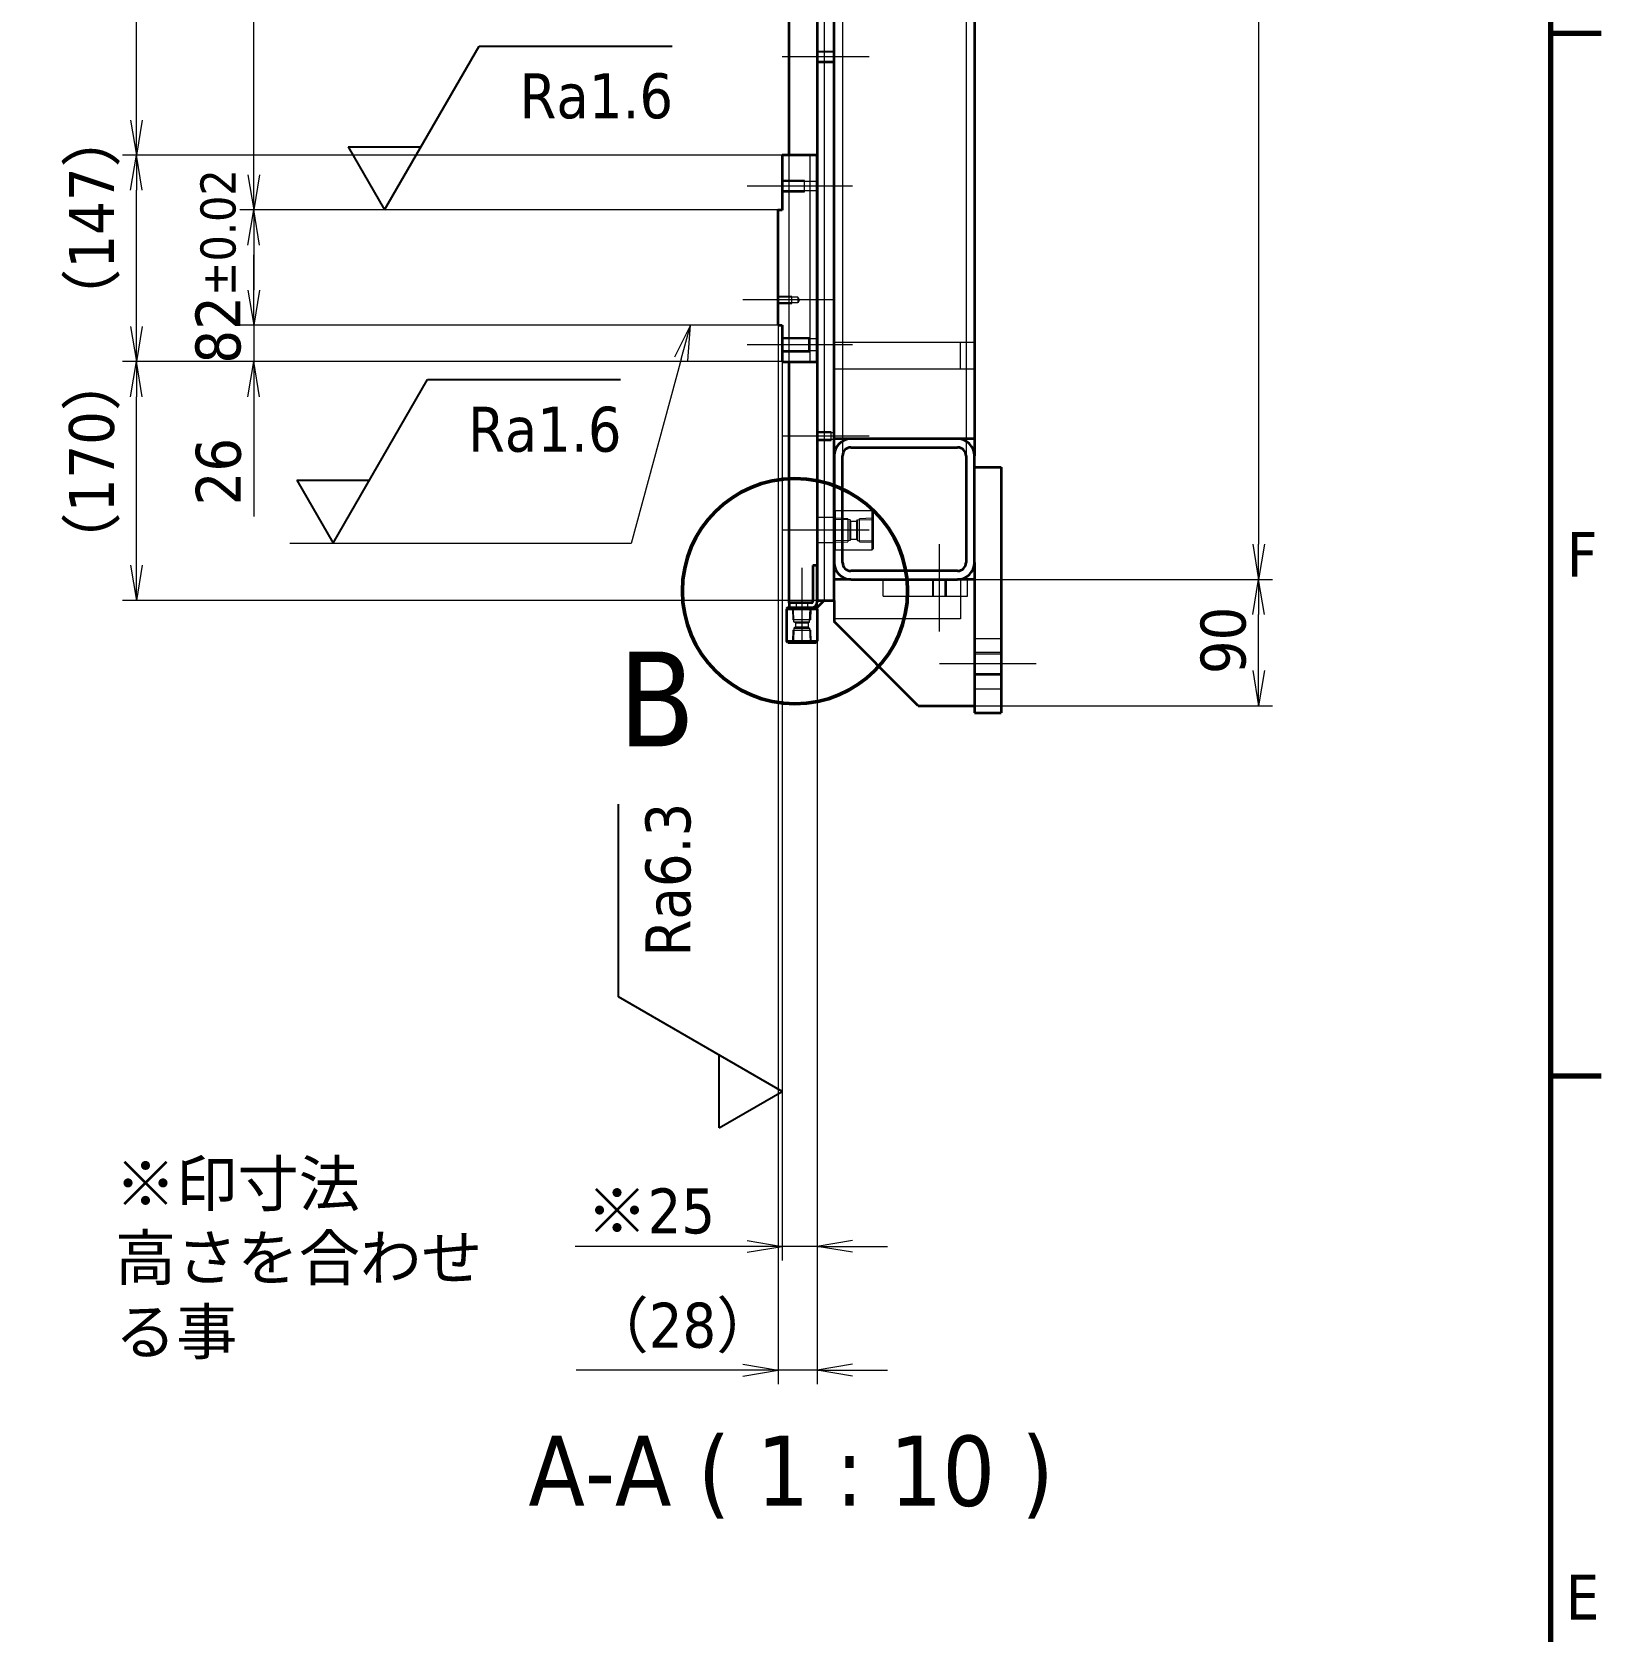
# Model space of a CAD drawing. Header units: millimetres. Extents: x -570 to 8410, y -405 to 5940.
# Drawn here: x 7128 to 8246, y 3316 to 4456 of the extents above; entities that cross this region are included whole.
import ezdxf

# ---------------------------------------------------------------- set-up
doc = ezdxf.new("R2010")
doc.units = ezdxf.units.MM
doc.header["$LTSCALE"] = 10
for name, color, linetype, lineweight in [('Border (ISO)', 7, 'Continuous', 70), ('Centerline (ISO)', 7, 'Continuous', 5), ('Detail Boundary (JIS)', 7, 'Continuous', 50), ('Dimension (ISO)', 7, 'Continuous', 25), ('Hidden (ISO)', 7, 'Continuous', 5), ('Symbol (ISO)', 7, 'Continuous', 25), ('Visible (ISO)', 7, 'Continuous', 35)]:
    doc.layers.add(name, color=color, linetype=linetype, lineweight=lineweight)
doc.styles.add('Label Text (JIS)', font='tahoma.ttf')
doc.styles.add('MX_NOTE_STANDARD', font='tahoma.ttf')
doc.styles.add('Note Text (JIS)', font='tahoma.ttf')
doc.styles.get("Standard").update_dxf_attribs({"font": 'tahoma.ttf'})
doc.dimstyles.new('Default (JIS)', dxfattribs={"dimscale": 10, "dimtxt": 3.2, "dimasz": 2.5, "dimexe": 1, "dimexo": 0, "dimgap": 0.8, "dimtad": 1, "dimrnd": 1e-08, "dimdsep": 46, "dimtxsty": 'Note Text (JIS)', "dimblk": 'OPEN', "dimcen": 0.09, "dimdle": 10, "dimclrd": 7, "dimclre": 7, "dimclrt": 256, "dimadec": 0, "dimazin": 2, "dimtfac": 0.78125, "dimtmove": 0, "dimatfit": 3, "dimldrblk": 'OPEN', "dimfxl": 1, "dimtolj": 1, "dimtzin": 0, "dimlwd": 0, "dimlwe": 0, "dimarcsym": 0})

# ---------------------------------------------------------------- blocks, each defined once
blk = doc.blocks.new('図面枠 既定の図面枠')
at = {"layer": 'Border (ISO)'}
for p, q in [((821, 445.5), (824.6, 445.5)), ((821, 371.25), (824.6, 371.25))]:
    blk.add_line(p, q, dxfattribs=at)
at = {"layer": 'Border (ISO)', "flags": 128}
blk.add_lwpolyline([(20, 20), (20, 574), (821, 574), (821, 20), (20, 20)], dxfattribs=at)
at = {"layer": 'Border (ISO)', "char_height": 3.2, "attachment_point": 7, "style": 'MX_NOTE_STANDARD'}
for s, insert in [('F', (822.17, 406.78)), ('E', (822.09, 332.53))]:
    blk.add_mtext(s, dxfattribs=dict(at, insert=insert))
blk = doc.blocks.new('_Open')
at = {"color": 0, "linetype": 'ByBlock', "lineweight": -2}
for p, q in [((-1, 0.167), (0, 0)), ((-1, -0.167), (0, 0)), ((0, 0), (-1, 0))]:
    blk.add_line(p, q, dxfattribs=at)
blk = doc.blocks.new('*D169')
at = {"layer": 'Defpoints', "color": 0, "linetype": 'Continuous', "transparency": 16777216}
for p in [(7202.8, 4221), (7662.8, 4221), (7687.8, 4051)]:
    blk.add_point(p, dxfattribs=at)
at = {"layer": 'Dimension (ISO)', "color": 7, "linetype": 'Continuous', "lineweight": 0, "transparency": 16777216}
for p, q in [((7662.8, 4221), (7192.8, 4221)), ((7202.8, 4076), (7202.8, 4196)), ((7687.8, 4051), (7192.8, 4051))]:
    blk.add_line(p, q, dxfattribs=at)
at = {"layer": 'Dimension (ISO)', "color": 7, "linetype": 'Continuous', "lineweight": 0, "transparency": 16777216, "xscale": 25, "yscale": 25, "zscale": 25}
for p, rotation in [((7202.8, 4221), 90), ((7202.8, 4051), 270)]:
    blk.add_blockref('_Open', p, dxfattribs=dict(at, rotation=rotation))
at = {"layer": 'Dimension (ISO)', "linetype": 'Continuous', "lineweight": 5, "transparency": 16777216, "insert": (7154.8, 4070.1), "char_height": 32, "attachment_point": 1, "rotation": 90, "style": 'Note Text (JIS)'}
blk.add_mtext('\\A1;\\fTahoma|b0|i0;（170）', dxfattribs=at)
blk = doc.blocks.new('*D170')
at = {"layer": 'Defpoints', "color": 0, "linetype": 'Continuous', "transparency": 16777216}
for p in [(7202.8, 4368), (7662.8, 4368), (7662.8, 4221)]:
    blk.add_point(p, dxfattribs=at)
at = {"layer": 'Dimension (ISO)', "color": 7, "linetype": 'Continuous', "lineweight": 0, "transparency": 16777216}
for p, q in [((7662.8, 4368), (7192.8, 4368)), ((7202.8, 4246), (7202.8, 4343)), ((7662.8, 4221), (7192.8, 4221))]:
    blk.add_line(p, q, dxfattribs=at)
at = {"layer": 'Dimension (ISO)', "color": 7, "linetype": 'Continuous', "lineweight": 0, "transparency": 16777216, "xscale": 25, "yscale": 25, "zscale": 25}
for p, rotation in [((7202.8, 4368), 90), ((7202.8, 4221), 270)]:
    blk.add_blockref('_Open', p, dxfattribs=dict(at, rotation=rotation))
at = {"layer": 'Dimension (ISO)', "linetype": 'Continuous', "lineweight": 5, "transparency": 16777216, "insert": (7154.8, 4243.6), "char_height": 32, "attachment_point": 1, "rotation": 90, "style": 'Note Text (JIS)'}
blk.add_mtext('\\A1;\\fTahoma|b0|i0;（147）', dxfattribs=at)
blk = doc.blocks.new('*D171')
at = {"layer": 'Defpoints', "color": 0, "linetype": 'Continuous', "transparency": 16777216}
for p in [(7202.8, 4944), (7662.8, 4944), (7662.8, 4368)]:
    blk.add_point(p, dxfattribs=at)
at = {"layer": 'Dimension (ISO)', "color": 7, "linetype": 'Continuous', "lineweight": 0, "transparency": 16777216}
for p, q in [((7662.8, 4944), (7192.8, 4944)), ((7202.8, 4393), (7202.8, 4919)), ((7662.8, 4368), (7192.8, 4368))]:
    blk.add_line(p, q, dxfattribs=at)
at = {"layer": 'Dimension (ISO)', "color": 7, "linetype": 'Continuous', "lineweight": 0, "transparency": 16777216, "xscale": 25, "yscale": 25, "zscale": 25}
for p, rotation in [((7202.8, 4944), 90), ((7202.8, 4368), 270)]:
    blk.add_blockref('_Open', p, dxfattribs=dict(at, rotation=rotation))
at = {"layer": 'Dimension (ISO)', "linetype": 'Continuous', "lineweight": 5, "transparency": 16777216, "insert": (7154.8, 4605.1), "char_height": 32, "attachment_point": 1, "rotation": 90, "style": 'Note Text (JIS)'}
blk.add_mtext('\\A1;\\fTahoma|b0|i0;（576）', dxfattribs=at)
blk = doc.blocks.new('*D174')
at = {"layer": 'Defpoints', "color": 0, "linetype": 'Continuous', "transparency": 16777216}
for p in [(7286.4, 4247), (7659.8, 4247), (7662.8, 4221)]:
    blk.add_point(p, dxfattribs=at)
at = {"layer": 'Dimension (ISO)', "color": 7, "linetype": 'Continuous', "lineweight": 0, "transparency": 16777216}
for p, q in [((7286.4, 4272), (7286.4, 4297)), ((7659.8, 4247), (7276.4, 4247)), ((7286.4, 4247), (7286.4, 4221)), ((7662.8, 4221), (7276.4, 4221)), ((7286.4, 4196), (7286.4, 4110.7))]:
    blk.add_line(p, q, dxfattribs=at)
at = {"layer": 'Dimension (ISO)', "color": 7, "linetype": 'Continuous', "lineweight": 0, "transparency": 16777216, "xscale": 25, "yscale": 25, "zscale": 25}
for p, rotation in [((7286.4, 4247), 270), ((7286.4, 4221), 90)]:
    blk.add_blockref('_Open', p, dxfattribs=dict(at, rotation=rotation))
at = {"layer": 'Dimension (ISO)', "linetype": 'Continuous', "lineweight": 5, "transparency": 16777216, "insert": (7245.1, 4118.7), "char_height": 32, "attachment_point": 1, "rotation": 90, "style": 'Note Text (JIS)'}
blk.add_mtext('\\A1;26', dxfattribs=at)
blk = doc.blocks.new('*D175')
at = {"layer": 'Defpoints', "color": 0, "linetype": 'Continuous', "transparency": 16777216}
for p in [(7659.8, 4329), (7286.4, 4247), (7659.8, 4247)]:
    blk.add_point(p, dxfattribs=at)
at = {"layer": 'Dimension (ISO)', "color": 7, "linetype": 'Continuous', "lineweight": 0, "transparency": 16777216}
for p, q in [((7659.8, 4329), (7276.4, 4329)), ((7286.4, 4304), (7286.4, 4272)), ((7659.8, 4247), (7276.4, 4247))]:
    blk.add_line(p, q, dxfattribs=at)
at = {"layer": 'Dimension (ISO)', "color": 7, "linetype": 'Continuous', "lineweight": 0, "transparency": 16777216, "xscale": 25, "yscale": 25, "zscale": 25}
for p, rotation in [((7286.4, 4329), 90), ((7286.4, 4247), 270)]:
    blk.add_blockref('_Open', p, dxfattribs=dict(at, rotation=rotation))
at = {"layer": 'Dimension (ISO)', "linetype": 'Continuous', "lineweight": 5, "transparency": 16777216, "insert": (7244.9, 4219.6), "char_height": 32, "attachment_point": 1, "rotation": 90, "style": 'Note Text (JIS)'}
blk.add_mtext('\\A1;82{\\H25;±0.02}', dxfattribs=at)
blk = doc.blocks.new('*D176')
at = {"layer": 'Defpoints', "color": 0, "linetype": 'Continuous', "transparency": 16777216}
for p in [(7286.4, 4983), (7659.8, 4983), (7659.8, 4329)]:
    blk.add_point(p, dxfattribs=at)
at = {"layer": 'Dimension (ISO)', "color": 7, "linetype": 'Continuous', "lineweight": 0, "transparency": 16777216}
for p, q in [((7659.8, 4983), (7276.4, 4983)), ((7286.4, 4354), (7286.4, 4958)), ((7659.8, 4329), (7276.4, 4329))]:
    blk.add_line(p, q, dxfattribs=at)
at = {"layer": 'Dimension (ISO)', "color": 7, "linetype": 'Continuous', "lineweight": 0, "transparency": 16777216, "xscale": 25, "yscale": 25, "zscale": 25}
for p, rotation in [((7286.4, 4983), 90), ((7286.4, 4329), 270)]:
    blk.add_blockref('_Open', p, dxfattribs=dict(at, rotation=rotation))
at = {"layer": 'Dimension (ISO)', "linetype": 'Continuous', "lineweight": 5, "transparency": 16777216, "insert": (7245.1, 4575.9), "char_height": 32, "attachment_point": 1, "rotation": 90, "style": 'Note Text (JIS)'}
blk.add_mtext('\\A1;654{\\H25;±0.05}', dxfattribs=at)
blk = doc.blocks.new('*D177')
at = {"layer": 'Defpoints', "color": 0, "linetype": 'Continuous', "transparency": 16777216}
for p in [(7659.8, 4247), (7687.8, 4051), (7659.8, 3502.9)]:
    blk.add_point(p, dxfattribs=at)
at = {"layer": 'Dimension (ISO)', "color": 7, "linetype": 'Continuous', "lineweight": 0, "transparency": 16777216}
for p, q in [((7659.8, 4247), (7659.8, 3492.9)), ((7687.8, 4051), (7687.8, 3492.9)), ((7634.8, 3502.9), (7516.1, 3502.9)), ((7687.8, 3502.9), (7659.8, 3502.9)), ((7712.8, 3502.9), (7737.8, 3502.9))]:
    blk.add_line(p, q, dxfattribs=at)
at = {"layer": 'Dimension (ISO)', "color": 7, "linetype": 'Continuous', "lineweight": 0, "transparency": 16777216, "xscale": 25, "yscale": 25, "zscale": 25}
blk.add_blockref('_Open', (7659.8, 3502.9), dxfattribs=at)
at = {"layer": 'Dimension (ISO)', "color": 7, "linetype": 'Continuous', "lineweight": 0, "transparency": 16777216, "xscale": 25, "yscale": 25, "zscale": 25, "rotation": 180}
blk.add_blockref('_Open', (7687.8, 3502.9), dxfattribs=at)
at = {"layer": 'Dimension (ISO)', "linetype": 'Continuous', "lineweight": 5, "transparency": 16777216, "insert": (7524.1, 3550.9), "char_height": 32, "attachment_point": 1, "style": 'Note Text (JIS)'}
blk.add_mtext('\\A1;\\fTahoma|b0|i0;（28）', dxfattribs=at)
blk = doc.blocks.new('*D178')
at = {"layer": 'Defpoints', "color": 0, "linetype": 'Continuous', "transparency": 16777216}
for p in [(7662.8, 4221), (7687.8, 4051), (7687.8, 3591)]:
    blk.add_point(p, dxfattribs=at)
at = {"layer": 'Dimension (ISO)', "color": 7, "linetype": 'Continuous', "lineweight": 0, "transparency": 16777216}
for p, q in [((7662.8, 4221), (7662.8, 3581)), ((7687.8, 4051), (7687.8, 3581)), ((7637.8, 3591), (7515.3, 3591)), ((7687.8, 3591), (7662.8, 3591)), ((7712.8, 3591), (7737.8, 3591))]:
    blk.add_line(p, q, dxfattribs=at)
at = {"layer": 'Dimension (ISO)', "color": 7, "linetype": 'Continuous', "lineweight": 0, "transparency": 16777216, "xscale": 25, "yscale": 25, "zscale": 25}
blk.add_blockref('_Open', (7662.8, 3591), dxfattribs=at)
at = {"layer": 'Dimension (ISO)', "color": 7, "linetype": 'Continuous', "lineweight": 0, "transparency": 16777216, "xscale": 25, "yscale": 25, "zscale": 25, "rotation": 180}
blk.add_blockref('_Open', (7687.8, 3591), dxfattribs=at)
at = {"layer": 'Dimension (ISO)', "linetype": 'Continuous', "lineweight": 5, "transparency": 16777216, "insert": (7523.3, 3632.3), "char_height": 32, "attachment_point": 1, "style": 'Note Text (JIS)'}
blk.add_mtext('\\A1;\\fTahoma|b0|i0;※25', dxfattribs=at)
blk = doc.blocks.new('*D182')
at = {"layer": 'Defpoints', "color": 0, "linetype": 'Continuous', "transparency": 16777216}
for p in [(7787.8, 5156), (7787.8, 4066), (8002.1, 4066)]:
    blk.add_point(p, dxfattribs=at)
at = {"layer": 'Dimension (ISO)', "color": 7, "linetype": 'Continuous', "lineweight": 0, "transparency": 16777216}
for p, q in [((7787.8, 5156), (8012.1, 5156)), ((8002.1, 5131), (8002.1, 4091)), ((7787.8, 4066), (8012.1, 4066))]:
    blk.add_line(p, q, dxfattribs=at)
at = {"layer": 'Dimension (ISO)', "color": 7, "linetype": 'Continuous', "lineweight": 0, "transparency": 16777216, "xscale": 25, "yscale": 25, "zscale": 25}
for p, rotation in [((8002.1, 5156), 90), ((8002.1, 4066), 270)]:
    blk.add_blockref('_Open', p, dxfattribs=dict(at, rotation=rotation))
at = {"layer": 'Dimension (ISO)', "linetype": 'Continuous', "lineweight": 5, "transparency": 16777216, "insert": (7960.8, 4581.2), "char_height": 32, "attachment_point": 1, "rotation": 90, "style": 'Note Text (JIS)'}
blk.add_mtext('\\A1;1090', dxfattribs=at)
blk = doc.blocks.new('*D183')
at = {"layer": 'Defpoints', "color": 0, "linetype": 'Continuous', "transparency": 16777216}
for p in [(7787.8, 4066), (8002.1, 4066), (7799.8, 3976)]:
    blk.add_point(p, dxfattribs=at)
at = {"layer": 'Dimension (ISO)', "color": 7, "linetype": 'Continuous', "lineweight": 0, "transparency": 16777216}
for p, q in [((7787.8, 4066), (8012.1, 4066)), ((8002.1, 4001), (8002.1, 4041)), ((7799.8, 3976), (8012.1, 3976))]:
    blk.add_line(p, q, dxfattribs=at)
at = {"layer": 'Dimension (ISO)', "color": 7, "linetype": 'Continuous', "lineweight": 0, "transparency": 16777216, "xscale": 25, "yscale": 25, "zscale": 25}
for p, rotation in [((8002.1, 4066), 90), ((8002.1, 3976), 270)]:
    blk.add_blockref('_Open', p, dxfattribs=dict(at, rotation=rotation))
at = {"layer": 'Dimension (ISO)', "linetype": 'Continuous', "lineweight": 5, "transparency": 16777216, "insert": (7960.8, 3998.5), "char_height": 32, "attachment_point": 1, "rotation": 90, "style": 'Note Text (JIS)'}
blk.add_mtext('\\A1;90', dxfattribs=at)
blk = doc.blocks.new('面の指示記号 ID5')
at = {"layer": 'Symbol (ISO)'}
for p, q in [((737.96, 432.91), (744.69, 444.56)), ((744.69, 444.56), (758.43, 444.56)), ((735.37, 437.39), (737.96, 432.91)), ((735.37, 437.39), (740.55, 437.39))]:
    blk.add_line(p, q, dxfattribs=at)
at = {"layer": 'Symbol (ISO)', "insert": (747.57, 439.37), "char_height": 3.2, "attachment_point": 7, "style": 'MX_NOTE_STANDARD'}
blk.add_mtext('Ra1.6', dxfattribs=at)
blk = doc.blocks.new('面の指示記号 ID6')
at = {"layer": 'Symbol (ISO)', "lineweight": 5}
for p, q in [((759.74, 424.7), (758.6, 422.41)), ((759.08, 422.28), (759.74, 424.7)), ((759.56, 422.15), (759.74, 424.7)), ((759.08, 422.28), (755.52, 409.16)), ((755.52, 409.16), (731.22, 409.16))]:
    blk.add_line(p, q, dxfattribs=at)
at = {"layer": 'Symbol (ISO)'}
for p, q in [((734.29, 409.17), (741.02, 420.82)), ((741.02, 420.82), (754.76, 420.82)), ((731.71, 413.65), (734.29, 409.17)), ((731.71, 413.65), (736.88, 413.65))]:
    blk.add_line(p, q, dxfattribs=at)
at = {"layer": 'Symbol (ISO)', "insert": (743.9, 415.63), "char_height": 3.2, "attachment_point": 7, "style": 'MX_NOTE_STANDARD'}
blk.add_mtext('Ra1.6', dxfattribs=at)
blk = doc.blocks.new('面の指示記号 ID7')
at = {"layer": 'Symbol (ISO)'}
for p, q in [((754.61, 376.87), (754.61, 390.6)), ((766.27, 370.14), (754.61, 376.87)), ((761.79, 367.55), (761.79, 372.72)), ((761.79, 367.55), (766.27, 370.14))]:
    blk.add_line(p, q, dxfattribs=at)
at = {"layer": 'Symbol (ISO)', "insert": (759.8, 379.75), "char_height": 3.2, "attachment_point": 7, "rotation": 90, "style": 'MX_NOTE_STANDARD'}
blk.add_mtext('Ra6.3', dxfattribs=at)
blk = doc.blocks.new('2dDetail0')
at = {"layer": 'Detail Boundary (JIS)'}
blk.add_circle((767.19, 405.76), 8.02, dxfattribs=at)
at = {"layer": 'Detail Boundary (JIS)', "insert": (754.62, 394.71), "char_height": 6.75, "attachment_point": 7, "style": 'Label Text (JIS)'}
blk.add_mtext('B', dxfattribs=at)

msp = doc.modelspace()

# ---------------------------------------------------------------- linework, layer by layer
at = {"layer": 'Centerline (ISO)', "linetype": 'Continuous'}
for p, q in [((7724.751, 4437.963), (7662.751, 4437.963)), ((7712.751, 4345.963), (7637.751, 4345.963)), ((7700.193, 4264.963), (7634.751, 4264.963)), ((7712.751, 4232.963), (7637.751, 4232.963)), ((7724.751, 4167.963), (7662.751, 4167.963)), ((7724.751, 4100.963), (7662.751, 4100.963)), ((7774.751, 4028.963), (7774.751, 4090.963)), ((7676.751, 4074.163), (7676.751, 4020.963)), ((7774.751, 4005.963), (7843.751, 4005.963))]:
    msp.add_line(p, q, dxfattribs=at)
at = {"layer": 'Hidden (ISO)'}
for p, q in [((7692.751, 5170.963), (7692.751, 4050.963)), ((7705.751, 4560.963), (7705.751, 4165.963)), ((7793.751, 4560.963), (7793.751, 4165.963)), ((7699.751, 4441.963), (7687.751, 4441.963)), ((7699.751, 4441.286), (7687.751, 4441.286)), ((7699.751, 4434.639), (7687.751, 4434.639)), ((7687.751, 4433.963), (7699.751, 4433.963)), ((7667.751, 4220.963), (7667.751, 4367.963)), ((7682.751, 4237.963), (7682.751, 4367.963)), ((7678.751, 4349.963), (7662.751, 4349.963)), ((7687.751, 4349.286), (7662.751, 4349.286)), ((7687.751, 4342.639), (7662.751, 4342.639)), ((7662.751, 4341.963), (7678.751, 4341.963)), ((7678.751, 4341.963), (7678.751, 4349.963)), ((7669.751, 4267.463), (7659.751, 4267.463)), ((7673.951, 4267.03), (7659.751, 4267.03)), ((7673.951, 4262.896), (7659.751, 4262.896)), ((7659.751, 4262.463), (7669.751, 4262.463)), ((7669.751, 4262.463), (7669.751, 4267.463)), ((7673.951, 4267.03), (7673.951, 4262.896)), ((7675.193, 4264.963), (7673.951, 4267.03)), ((7675.193, 4264.963), (7673.951, 4262.896)), ((7681.751, 4237.963), (7662.751, 4237.963)), ((7687.751, 4237.151), (7662.751, 4237.151)), ((7687.751, 4228.775), (7662.751, 4228.775)), ((7662.751, 4227.963), (7681.751, 4227.963)), ((7681.751, 4227.963), (7681.751, 4237.963)), ((7682.751, 4237.963), (7681.751, 4237.963)), ((7681.751, 4227.963), (7682.751, 4227.963)), ((7682.751, 4227.963), (7682.751, 4237.963)), ((7682.751, 4220.963), (7682.751, 4227.963)), ((7699.751, 4234.963), (7799.751, 4234.963)), ((7789.751, 4215.963), (7789.751, 4234.963)), ((7699.751, 4215.963), (7799.751, 4215.963)), ((7697.751, 4170.963), (7687.751, 4170.963)), ((7699.751, 4170.421), (7687.751, 4170.421)), ((7697.751, 4164.963), (7697.751, 4170.963)), ((7699.751, 4165.504), (7687.751, 4165.504)), ((7687.751, 4164.963), (7697.751, 4164.963)), ((7705.751, 4165.963), (7705.751, 4153.963)), ((7793.751, 4165.963), (7793.751, 4153.963)), ((7699.751, 4113.963), (7700.751, 4114.963)), ((7700.751, 4086.963), (7700.751, 4114.963)), ((7700.751, 4114.963), (7726.751, 4114.963)), ((7726.751, 4086.963), (7726.751, 4114.963)), ((7727.751, 4113.963), (7726.751, 4114.963)), ((7727.751, 4087.963), (7727.751, 4113.963)), ((7699.751, 4109.963), (7687.751, 4109.963)), ((7700.635, 4108.61), (7699.751, 4109.493)), ((7709.556, 4109.188), (7700.635, 4109.466)), ((7700.635, 4093.315), (7700.635, 4108.61)), ((7711.119, 4108.282), (7700.635, 4108.61)), ((7709.556, 4109.188), (7709.556, 4092.737)), ((7711.119, 4093.643), (7711.119, 4108.282)), ((7711.679, 4107.313), (7711.119, 4108.282)), ((7711.679, 4094.613), (7711.679, 4107.313)), ((7711.679, 4107.313), (7715.824, 4107.313)), ((7715.824, 4107.313), (7716.384, 4108.282)), ((7715.824, 4107.313), (7715.824, 4094.613)), ((7716.384, 4108.282), (7726.868, 4108.61)), ((7716.384, 4093.643), (7716.384, 4108.282)), ((7726.868, 4109.466), (7717.947, 4109.188)), ((7717.947, 4092.737), (7717.947, 4109.188)), ((7726.868, 4108.61), (7727.751, 4109.493)), ((7726.868, 4093.315), (7726.868, 4108.61)), ((7699.751, 4091.963), (7687.751, 4091.963)), ((7700.635, 4093.315), (7699.751, 4092.432)), ((7711.119, 4093.643), (7700.635, 4093.315)), ((7700.635, 4092.459), (7709.556, 4092.737)), ((7711.679, 4094.613), (7711.119, 4093.643)), ((7711.679, 4094.613), (7715.824, 4094.613)), ((7715.824, 4094.613), (7716.384, 4093.643)), ((7716.384, 4093.643), (7726.868, 4093.315)), ((7717.947, 4092.737), (7726.868, 4092.459)), ((7726.868, 4093.315), (7727.751, 4092.432)), ((7699.751, 4087.963), (7700.751, 4086.963)), ((7700.751, 4086.963), (7726.751, 4086.963)), ((7727.751, 4087.963), (7726.751, 4086.963)), ((7734.751, 4053.963), (7734.751, 4065.963)), ((7769.751, 4065.963), (7769.751, 4053.963)), ((7770.563, 4053.963), (7770.563, 4065.963)), ((7778.939, 4053.963), (7778.939, 4065.963)), ((7779.751, 4053.963), (7779.751, 4065.963)), ((7789.751, 4065.963), (7789.751, 4037.963)), ((7794.751, 4053.963), (7794.751, 4065.963)), ((7670.869, 4045.079), (7669.985, 4045.963)), ((7670.013, 4045.079), (7670.258, 4037.209)), ((7670.869, 4045.079), (7682.633, 4045.079)), ((7671.164, 4035.645), (7670.869, 4045.079)), ((7672.751, 4049.163), (7672.751, 4045.963)), ((7680.751, 4049.163), (7680.751, 4045.963)), ((7682.339, 4035.645), (7682.633, 4045.079)), ((7682.633, 4045.079), (7683.517, 4045.963)), ((7683.244, 4037.209), (7683.49, 4045.079)), ((7734.751, 4053.963), (7794.751, 4053.963)), ((7683.244, 4037.209), (7670.258, 4037.209)), ((7671.164, 4035.645), (7682.339, 4035.645)), ((7672.151, 4035.075), (7671.164, 4035.645)), ((7672.151, 4035.075), (7681.351, 4035.075)), ((7672.151, 4035.075), (7672.151, 4031.85)), ((7681.351, 4035.075), (7682.339, 4035.645)), ((7681.351, 4035.075), (7681.351, 4031.85)), ((7789.751, 4037.963), (7699.751, 4037.963)), ((7670.869, 4021.846), (7669.985, 4020.963)), ((7670.258, 4029.716), (7670.013, 4021.846)), ((7670.258, 4029.716), (7683.244, 4029.716)), ((7671.164, 4031.28), (7670.869, 4021.846)), ((7670.869, 4021.846), (7682.633, 4021.846)), ((7672.151, 4031.85), (7671.164, 4031.28)), ((7671.164, 4031.28), (7682.339, 4031.28)), ((7681.351, 4031.85), (7672.151, 4031.85)), ((7681.351, 4031.85), (7682.339, 4031.28)), ((7682.339, 4031.28), (7682.633, 4021.846)), ((7682.633, 4021.846), (7683.517, 4020.963)), ((7683.49, 4021.846), (7683.244, 4029.716)), ((7799.751, 4023.963), (7818.751, 4023.963)), ((7818.751, 4013.963), (7799.751, 4013.963)), ((7799.751, 4012.88), (7818.751, 4012.88)), ((7799.751, 3999.045), (7818.751, 3999.045)), ((7799.751, 3997.963), (7818.751, 3997.963)), ((7799.751, 3987.963), (7818.751, 3987.963))]:
    msp.add_line(p, q, dxfattribs=at)
at = {"layer": 'Visible (ISO)'}
for p, q in [((7687.751, 5170.963), (7687.751, 4050.963)), ((7699.751, 4050.963), (7699.751, 5170.963)), ((7667.751, 4367.963), (7667.751, 4593.463)), ((7799.751, 4560.963), (7799.751, 4165.963)), ((7687.751, 4367.963), (7662.751, 4367.963)), ((7662.751, 4367.963), (7662.751, 4328.963)), ((7687.751, 4220.963), (7687.751, 4367.963)), ((7662.751, 4328.963), (7659.751, 4328.963)), ((7659.751, 4328.963), (7659.751, 4246.963)), ((7659.751, 4246.963), (7662.751, 4246.963)), ((7662.751, 4246.963), (7662.751, 4220.963)), ((7662.751, 4220.963), (7687.751, 4220.963)), ((7667.751, 4049.163), (7667.751, 4220.963)), ((7711.751, 4165.963), (7699.751, 4165.963)), ((7787.751, 4165.963), (7711.751, 4165.963)), ((7711.751, 4159.963), (7787.751, 4159.963)), ((7799.751, 4165.963), (7787.751, 4165.963)), ((7799.751, 4165.963), (7799.751, 4153.963)), ((7699.751, 4153.963), (7699.751, 4077.963)), ((7705.751, 4077.963), (7705.751, 4153.963)), ((7793.751, 4153.963), (7793.751, 4077.963)), ((7799.751, 4077.963), (7799.751, 4153.963)), ((7799.751, 4145.963), (7818.751, 4145.963)), ((7818.751, 4145.963), (7818.751, 3970.963)), ((7687.751, 4075.963), (7684.551, 4075.963)), ((7684.551, 4075.963), (7684.551, 4050.163)), ((7687.751, 4050.163), (7687.751, 4075.963)), ((7787.751, 4071.963), (7711.751, 4071.963)), ((7799.751, 4077.963), (7799.751, 3970.963)), ((7711.751, 4065.963), (7699.751, 4065.963)), ((7711.751, 4065.963), (7787.751, 4065.963)), ((7799.751, 4065.963), (7787.751, 4065.963)), ((7666.751, 4045.963), (7665.751, 4044.963)), ((7665.751, 4044.963), (7687.751, 4044.963)), ((7665.751, 4044.963), (7665.751, 4021.963)), ((7666.751, 4045.963), (7667.751, 4045.963)), ((7683.551, 4049.163), (7667.751, 4049.163)), ((7667.751, 4049.163), (7667.751, 4045.963)), ((7667.751, 4045.963), (7683.551, 4045.963)), ((7683.551, 4045.963), (7686.751, 4045.963)), ((7687.751, 4045.963), (7686.751, 4045.963)), ((7686.751, 4045.963), (7687.751, 4044.963)), ((7687.751, 4050.963), (7699.751, 4050.963)), ((7692.751, 4050.963), (7687.751, 4045.963)), ((7687.751, 4044.963), (7687.751, 4021.963)), ((7699.751, 4050.963), (7699.751, 4035.963)), ((7759.751, 3975.963), (7699.751, 4035.963)), ((7665.751, 4021.963), (7687.751, 4021.963)), ((7666.751, 4020.963), (7665.751, 4021.963)), ((7686.751, 4020.963), (7687.751, 4021.963)), ((7666.751, 4020.963), (7686.751, 4020.963)), ((7759.751, 3975.963), (7799.751, 3975.963)), ((7799.751, 3970.963), (7818.751, 3970.963))]:
    msp.add_line(p, q, dxfattribs=at)
for centre, radius, start, end in [((7711.751, 4153.963), 12, 90, 180), ((7711.751, 4153.963), 6, 90, 180), ((7787.751, 4153.963), 12, 0, 90), ((7787.751, 4153.963), 6, 0, 90), ((7711.751, 4077.963), 12, 180, 270), ((7711.751, 4077.963), 6, 180, 270), ((7787.751, 4077.963), 6, 270, 0), ((7787.751, 4077.963), 12, 270, 0), ((7683.551, 4050.163), 4.2, 270, 0), ((7683.551, 4050.163), 1, 270, 0)]:
    msp.add_arc(centre, radius, start, end, dxfattribs=at)

# ---------------------------------------------------------------- block references
at = {"xscale": 10, "yscale": 10, "zscale": 10}
msp.add_blockref('図面枠 既定の図面枠', (0, 0), dxfattribs=at)
at = {"layer": 'Detail Boundary (JIS)', "xscale": 10, "yscale": 10, "zscale": 10}
msp.add_blockref('2dDetail0', (0, 0), dxfattribs=at)
at = {"layer": 'Symbol (ISO)', "xscale": 10, "yscale": 10, "zscale": 10}
for name in ['面の指示記号 ID5', '面の指示記号 ID6', '面の指示記号 ID7']:
    msp.add_blockref(name, (0, 0), dxfattribs=at)

# ---------------------------------------------------------------- texts
at = {"layer": 'Symbol (ISO)', "insert": (7187.462, 3651.634), "char_height": 32, "width": 303.71475, "attachment_point": 1, "line_spacing_factor": 0.987884, "style": 'Note Text (JIS)'}
msp.add_mtext('\\fTahoma|b0|i0;※印寸法\\P\\fTahoma|b0|i0;高さを合わせる事', dxfattribs=at)
at = {"layer": 'Symbol (ISO)', "insert": (7481.977, 3397.238), "char_height": 50, "attachment_point": 7}
msp.add_mtext('A-A ( 1 : 10 )', dxfattribs=at)

# ---------------------------------------------------------------- dimensions: what is measured, and where the dimension line sits
at = {"layer": 'Dimension (ISO)', "color": 7, "linetype": 'Continuous', "lineweight": 5}
for base, p1, p2, angle, override, picture, middle in [((8002.134, 4065.963), (7787.751, 5155.963), (7787.751, 4065.963), 90, {"dimgap": 0.8, "dimdec": 2, "dimtol": 0, "dimlim": 0, "dimtp": 0, "dimtm": 0, "dimtdec": 2, "dimtofl": 0, "dimatfit": 1}, '*D182', (8002.134, 4625.963)), ((7286.41, 4982.963), (7659.751, 4328.963), (7659.751, 4982.963), 90, {"dimgap": 0.8, "dimdec": 2, "dimtol": 1, "dimlim": 0, "dimtp": 0.05, "dimtm": 0.05, "dimtdec": 2, "dimtofl": 0, "dimatfit": 1}, '*D176', (7286.41, 4655.963)), ((7286.41, 4246.963), (7659.751, 4328.963), (7659.751, 4246.963), 90, {"dimgap": 0.8, "dimdec": 2, "dimtol": 1, "dimlim": 0, "dimtp": 0.02, "dimtm": 0.02, "dimtdec": 2, "dimtofl": 0, "dimatfit": 1}, '*D175', (7286.41, 4287.963)), ((7286.41, 4246.963), (7662.751, 4220.963), (7659.751, 4246.963), 270, {"dimgap": 0.8, "dimdec": 2, "dimtol": 0, "dimlim": 0, "dimtp": 0, "dimtm": 0, "dimtdec": 2, "dimtofl": 1, "dimatfit": 1}, '*D174', (7286.41, 4140.827)), ((8002.134, 4065.963), (7799.751, 3975.963), (7787.751, 4065.963), 270, {"dimgap": 0.8, "dimdec": 2, "dimtol": 0, "dimlim": 0, "dimtp": 0, "dimtm": 0, "dimtdec": 2, "dimtofl": 0, "dimatfit": 1}, '*D183', (8002.134, 4020.963))]:
    dim = msp.add_linear_dim(base=base, p1=p1, p2=p2, angle=angle, dimstyle='Default (JIS)', override=override, dxfattribs=at)
    dim.commit()
    dim.dimension.update_dxf_attribs({"geometry": picture, "text_midpoint": middle, "dimtype": 160})
for base, p1, p2, angle, text, override, picture, middle in [((7202.751, 4943.963), (7662.751, 4367.963), (7662.751, 4943.963), 90, '\\fTahoma|b0|i0;（<>）', {"dimgap": 0.8, "dimdec": 2, "dimtol": 0, "dimlim": 0, "dimtp": 0, "dimtm": 0, "dimtdec": 2, "dimtofl": 0, "dimatfit": 1}, '*D171', (7202.751, 4655.963)), ((7202.751, 4367.963), (7662.751, 4220.963), (7662.751, 4367.963), 270, '\\fTahoma|b0|i0;（<>）', {"dimgap": 0.8, "dimdec": 2, "dimtol": 0, "dimlim": 0, "dimtp": 0, "dimtm": 0, "dimtdec": 2, "dimtofl": 0, "dimatfit": 1}, '*D170', (7202.751, 4294.463)), ((7659.751, 3502.928), (7687.751, 4050.963), (7659.751, 4246.963), 180, '\\fTahoma|b0|i0;（<>）', {"dimgap": 0.8, "dimdec": 2, "dimtol": 0, "dimlim": 0, "dimtp": 0, "dimtm": 0, "dimtdec": 2, "dimtofl": 1, "dimatfit": 1}, '*D177', (7562.906, 3502.928)), ((7202.751, 4220.963), (7687.751, 4050.963), (7662.751, 4220.963), 270, '\\fTahoma|b0|i0;（<>）', {"dimgap": 0.8, "dimdec": 2, "dimtol": 0, "dimlim": 0, "dimtp": 0, "dimtm": 0, "dimtdec": 2, "dimtofl": 0, "dimatfit": 1}, '*D169', (7202.751, 4120.963)), ((7687.751, 3590.963), (7662.751, 4220.963), (7687.751, 4050.963), 180, '\\fTahoma|b0|i0;※<>', {"dimgap": 0.8, "dimdec": 2, "dimtol": 0, "dimlim": 0, "dimtp": 0, "dimtm": 0, "dimtdec": 2, "dimtofl": 1, "dimatfit": 1}, '*D178', (7564.047, 3590.963))]:
    dim = msp.add_linear_dim(base=base, p1=p1, p2=p2, angle=angle, text=text, dimstyle='Default (JIS)', override=override, dxfattribs=at)
    dim.commit()
    dim.dimension.update_dxf_attribs({"geometry": picture, "text_midpoint": middle, "dimtype": 160})

doc.saveas('drawing.dxf')
